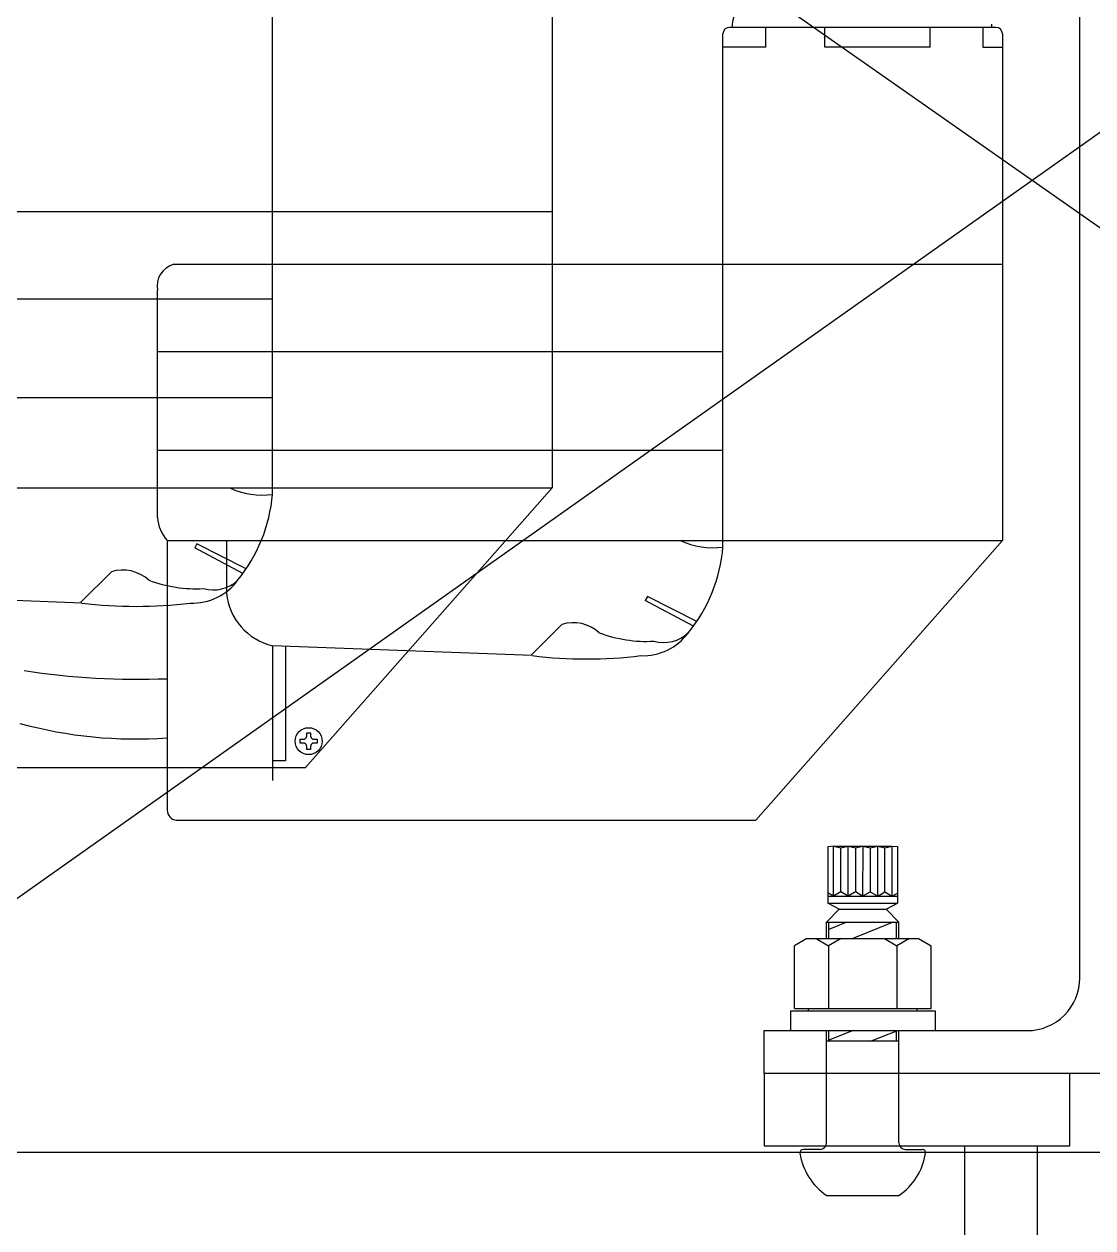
# Model space of a CAD drawing. Header units: millimetres. Extents: x -2880 to 3894, y -2977 to 4857.
# Drawn here: x 111.4 to 436.5, y 1602.2 to 1968.2 of the extents above; entities that cross this region are included whole.
import ezdxf

# ---------------------------------------------------------------- set-up
doc = ezdxf.new("R2010")
doc.units = ezdxf.units.MM
doc.header["$MEASUREMENT"] = 0
for name, color, linetype in [('01', 7, 'Continuous'), ('_0-2_3', 7, 'Continuous'), ('_1-0_', 7, 'Continuous'), ('gauge', 1, 'Continuous'), ('KB', 7, 'Continuous')]:
    doc.layers.add(name, color=color, linetype=linetype)

msp = doc.modelspace()

# ---------------------------------------------------------------- linework, layer by layer
msp.add_lwpolyline([(416.467, 1662.181, 0.4142136), (432.467, 1678.181), (432.467, 2020.181, 0.4142136), (416.467, 2036.181), (336.467, 2036.181), (336.467, 2049.181), (536.467, 2049.181), (536.467, 2036.181), (456.467, 2036.181, 0.4142136), (440.467, 2020.181), (440.467, 1678.181, 0.4142136), (456.467, 1662.181), (536.467, 1662.181), (536.467, 1649.181), (336.467, 1649.181), (336.467, 1662.181)], format="xyb", close=True)
at = {"layer": '01', "color": 6, "linetype": 'Continuous'}
for p, q in [((357.581, 1718.224), (355.816, 1718.04)), ((355.816, 1718.04), (355.816, 1700.957)), ((357.581, 1718.224), (375.431, 1718.224)), ((357.581, 1703.059), (357.581, 1718.224)), ((357.581, 1718.224), (359.792, 1717.782)), ((359.792, 1717.782), (362.004, 1718.224)), ((359.792, 1704.336), (359.792, 1717.782)), ((362.004, 1703.059), (362.004, 1718.224)), ((362.004, 1718.224), (364.216, 1717.782)), ((364.216, 1717.782), (366.428, 1718.224)), ((364.216, 1717.782), (364.216, 1704.336)), ((366.467, 1718.224), (366.428, 1703.059)), ((366.467, 1718.224), (368.718, 1717.759)), ((368.718, 1717.759), (371.007, 1718.246)), ((368.718, 1717.759), (368.718, 1704.381)), ((371.007, 1703.059), (371.007, 1718.224)), ((371.007, 1718.224), (373.219, 1717.782)), ((373.219, 1717.782), (375.431, 1718.224)), ((373.219, 1704.336), (373.219, 1717.782)), ((375.431, 1703.059), (375.431, 1718.224)), ((375.431, 1718.224), (377.021, 1718.141)), ((377.021, 1718.141), (377.021, 1700.957)), ((357.581, 1703.059), (355.816, 1704.078)), ((355.816, 1703.059), (377.04, 1703.059)), ((359.792, 1704.336), (357.581, 1703.059)), ((362.004, 1703.059), (359.792, 1704.336)), ((364.216, 1704.336), (362.004, 1703.059)), ((366.428, 1703.059), (364.216, 1704.336)), ((366.428, 1703.059), (368.718, 1704.381)), ((368.718, 1704.381), (371.007, 1703.059)), ((371.007, 1703.059), (373.219, 1704.336)), ((373.219, 1704.336), (375.431, 1703.059)), ((375.431, 1703.059), (377.039, 1703.987)), ((355.816, 1700.957), (377.021, 1700.957)), ((359.344, 1699.059), (355.816, 1700.957)), ((359.344, 1699.059), (373.59, 1699.059)), ((373.59, 1699.059), (377.021, 1700.957))]:
    msp.add_line(p, q, dxfattribs=at)
at = {"layer": '_0-2_3', "color": 6, "linetype": 'Continuous'}
for p, q in [((355.467, 1695.181), (359.344, 1699.059)), ((359.344, 1699.059), (373.59, 1699.059)), ((377.467, 1695.181), (373.59, 1699.059)), ((355.467, 1695.181), (377.467, 1695.181)), ((355.467, 1690.181), (355.467, 1695.181)), ((361.59, 1695.181), (356.167, 1692.965)), ((356.167, 1690.181), (356.167, 1695.181)), ((375.713, 1695.181), (363.481, 1690.181)), ((376.766, 1690.181), (376.766, 1695.181)), ((377.467, 1690.181), (377.467, 1695.181)), ((349.467, 1690.181), (345.667, 1687.987)), ((345.667, 1668.881), (345.667, 1687.987)), ((349.467, 1690.181), (383.467, 1690.181)), ((352.267, 1690.181), (356.067, 1687.987)), ((359.867, 1690.181), (356.067, 1687.987)), ((356.067, 1687.987), (356.067, 1668.881)), ((373.067, 1690.181), (376.867, 1687.987)), ((380.667, 1690.181), (376.867, 1687.987)), ((376.867, 1687.987), (376.867, 1668.881)), ((383.467, 1690.181), (387.267, 1687.987)), ((387.267, 1668.881), (387.267, 1687.987)), ((345.667, 1668.881), (387.267, 1668.881)), ((349.967, 1668.181), (349.967, 1668.881)), ((382.967, 1668.181), (382.967, 1668.881)), ((344.467, 1668.181), (388.467, 1668.181)), ((344.467, 1668.181), (344.467, 1662.181)), ((349.967, 1668.181), (382.967, 1668.181)), ((388.467, 1668.181), (388.467, 1662.181)), ((344.467, 1662.181), (388.467, 1662.181)), ((355.467, 1628.059), (355.467, 1662.181)), ((356.167, 1659.059), (356.167, 1662.181)), ((363.6, 1662.181), (356.167, 1659.319)), ((376.766, 1661.975), (369.194, 1659.059)), ((376.766, 1659.059), (376.766, 1662.181)), ((377.467, 1628.059), (377.467, 1662.181)), ((355.467, 1659.059), (377.467, 1659.059)), ((353.467, 1626.059), (348.352, 1626.059)), ((379.467, 1626.059), (384.582, 1626.059)), ((355.467, 1612.059), (377.467, 1612.059))]:
    msp.add_line(p, q, dxfattribs=at)
for centre, radius, start, end in [((348.352, 1625.059), 1, 90, 189.01654), ((353.467, 1628.059), 2, 270, 0), ((379.467, 1628.059), 2, 180, 270), ((384.582, 1625.059), 1, 350.98346, 90), ((366.377, 1627.919), 19.25, 189.01598, 235.47675), ((366.557, 1627.919), 19.25, 304.52325, 350.98402)]:
    msp.add_arc(centre, radius, start, end, dxfattribs=at)
at = {"layer": '_1-0_', "color": 3, "linetype": 'Continuous'}
for p, q in [((186.967, 1825.181), (186.967, 1981.181)), ((271.967, 1981.181), (271.967, 1893.01)), ((406.967, 1967.181), (325.967, 1967.181)), ((326.717, 1968.182), (326.717, 1967.181)), ((336.967, 1961.181), (336.967, 1967.181)), ((354.967, 1961.181), (354.967, 1967.181)), ((386.967, 1961.181), (386.967, 1967.181)), ((402.967, 1967.181), (402.967, 1961.181)), ((405.717, 1967.181), (405.717, 1968.182)), ((323.967, 1809.181), (323.967, 1965.181)), ((408.967, 1965.181), (408.967, 1877.01)), ((336.967, 1961.181), (323.967, 1961.181)), ((386.967, 1961.181), (354.967, 1961.181)), ((402.967, 1961.181), (408.967, 1961.181)), ((19.967, 1911.181), (271.967, 1911.181)), ((271.967, 1911.181), (271.967, 1827.181)), ((156.967, 1895.181), (408.967, 1895.181)), ((408.967, 1895.181), (408.967, 1811.181)), ((151.967, 1818.182), (151.967, 1887.182)), ((186.967, 1884.555), (14.967, 1884.555)), ((323.967, 1868.555), (151.967, 1868.555)), ((186.967, 1854.555), (14.967, 1854.555)), ((323.967, 1838.555), (151.967, 1838.555)), ((17.967, 1827.181), (271.967, 1827.181)), ((271.967, 1827.181), (196.967, 1742.182)), ((154.967, 1811.181), (154.967, 1729.167)), ((154.967, 1811.181), (408.967, 1811.181)), ((163.967, 1810.181), (163.336, 1808.939)), ((177.996, 1801.181), (163.336, 1808.939)), ((178.967, 1802.569), (163.967, 1810.181)), ((172.967, 1810.97), (172.967, 1795.182)), ((408.967, 1811.181), (333.967, 1726.182)), ((137.967, 1801.658), (128.728, 1792.42)), ((128.967, 1792.182), (49.967, 1795.181)), ((300.967, 1794.181), (300.336, 1792.939)), ((315.967, 1786.569), (300.967, 1794.181)), ((314.996, 1785.181), (300.336, 1792.939)), ((274.967, 1785.658), (265.728, 1776.42)), ((265.967, 1776.182), (186.967, 1779.181)), ((186.967, 1779.181), (186.967, 1738.247)), ((190.967, 1778.942), (190.967, 1744.182)), ((195.404, 1749.582), (195.404, 1750.781)), ((195.404, 1750.781), (196.386, 1750.781)), ((196.386, 1749.582), (195.404, 1749.582)), ((196.386, 1750.781), (196.409, 1750.782)), ((196.409, 1749.581), (196.386, 1749.582)), ((196.409, 1750.782), (196.433, 1750.783)), ((196.433, 1749.58), (196.409, 1749.581)), ((196.433, 1750.783), (196.457, 1750.784)), ((196.457, 1749.579), (196.433, 1749.58)), ((196.457, 1750.784), (196.481, 1750.786)), ((196.481, 1749.577), (196.457, 1749.579)), ((196.481, 1750.786), (196.505, 1750.789)), ((196.505, 1749.574), (196.481, 1749.577)), ((196.505, 1750.789), (196.529, 1750.792)), ((196.529, 1749.571), (196.505, 1749.574)), ((196.529, 1750.792), (196.553, 1750.796)), ((196.553, 1749.567), (196.529, 1749.571)), ((196.553, 1750.796), (196.577, 1750.8)), ((196.577, 1749.563), (196.553, 1749.567)), ((196.577, 1750.8), (196.6, 1750.805)), ((196.6, 1749.558), (196.577, 1749.563)), ((196.6, 1750.805), (196.624, 1750.811)), ((196.624, 1749.552), (196.6, 1749.558)), ((196.624, 1750.811), (196.647, 1750.817)), ((196.647, 1749.546), (196.624, 1749.552)), ((196.647, 1750.817), (196.67, 1750.824)), ((196.67, 1749.539), (196.647, 1749.546)), ((196.67, 1750.824), (196.693, 1750.831)), ((196.693, 1749.532), (196.67, 1749.539)), ((196.693, 1750.831), (196.716, 1750.839)), ((196.716, 1749.524), (196.693, 1749.532)), ((196.716, 1750.839), (196.739, 1750.847)), ((196.739, 1749.516), (196.716, 1749.524)), ((196.739, 1750.847), (196.761, 1750.856)), ((196.761, 1749.507), (196.739, 1749.516)), ((196.761, 1750.856), (196.783, 1750.866)), ((196.783, 1749.497), (196.761, 1749.507)), ((196.783, 1750.866), (196.805, 1750.876)), ((196.805, 1749.487), (196.783, 1749.497)), ((196.805, 1750.876), (196.827, 1750.886)), ((196.827, 1749.477), (196.805, 1749.487)), ((196.827, 1750.886), (196.848, 1750.897)), ((196.848, 1749.466), (196.827, 1749.477)), ((196.848, 1750.897), (196.869, 1750.909)), ((196.869, 1749.454), (196.848, 1749.466)), ((196.869, 1750.909), (196.89, 1750.921)), ((196.89, 1749.442), (196.869, 1749.454)), ((196.89, 1750.921), (196.91, 1750.934)), ((196.91, 1749.429), (196.89, 1749.442)), ((196.91, 1750.934), (196.931, 1750.947)), ((196.931, 1749.416), (196.91, 1749.429)), ((196.931, 1750.947), (196.95, 1750.96)), ((196.95, 1749.403), (196.931, 1749.416)), ((196.95, 1750.96), (196.97, 1750.975)), ((196.97, 1749.389), (196.95, 1749.403)), ((196.97, 1750.975), (196.989, 1750.989)), ((196.989, 1749.374), (196.97, 1749.389)), ((196.989, 1750.989), (197.008, 1751.004)), ((197.008, 1749.359), (196.989, 1749.374)), ((197.008, 1751.004), (197.026, 1751.02)), ((197.026, 1751.02), (197.044, 1751.036)), ((197.044, 1751.036), (197.062, 1751.052)), ((197.062, 1751.052), (197.079, 1751.069)), ((197.079, 1751.069), (197.096, 1751.086)), ((197.096, 1751.086), (197.113, 1751.104)), ((197.113, 1751.104), (197.128, 1751.122)), ((197.128, 1751.122), (197.144, 1751.14)), ((197.144, 1751.14), (197.159, 1751.159)), ((197.159, 1751.159), (197.174, 1751.178)), ((197.174, 1751.178), (197.188, 1751.198)), ((197.188, 1751.198), (197.201, 1751.218)), ((197.201, 1751.218), (197.215, 1751.238)), ((197.215, 1751.238), (197.227, 1751.258)), ((197.227, 1751.258), (197.239, 1751.279)), ((197.239, 1751.279), (197.251, 1751.3)), ((197.251, 1751.3), (197.262, 1751.322)), ((197.262, 1751.322), (197.273, 1751.343)), ((197.273, 1751.343), (197.283, 1751.365)), ((197.283, 1751.365), (197.292, 1751.387)), ((197.292, 1751.387), (197.301, 1751.41)), ((197.301, 1751.41), (197.309, 1751.432)), ((197.309, 1751.432), (197.317, 1751.455)), ((197.317, 1751.455), (197.325, 1751.478)), ((197.325, 1751.478), (197.331, 1751.501)), ((197.331, 1751.501), (197.337, 1751.524)), ((197.337, 1751.524), (197.343, 1751.548)), ((197.343, 1751.548), (197.348, 1751.571)), ((197.348, 1751.571), (197.352, 1751.595)), ((197.352, 1751.595), (197.356, 1751.619)), ((197.356, 1751.619), (197.359, 1751.643)), ((197.359, 1751.643), (197.362, 1751.667)), ((197.362, 1751.667), (197.364, 1751.691)), ((197.364, 1751.691), (197.366, 1751.715)), ((197.366, 1751.715), (197.367, 1751.739)), ((197.367, 1751.763), (197.367, 1752.744)), ((197.367, 1752.744), (198.567, 1752.744)), ((197.367, 1751.739), (197.367, 1751.763)), ((198.567, 1752.744), (198.567, 1751.763)), ((198.567, 1751.763), (198.567, 1751.739)), ((198.567, 1751.739), (198.568, 1751.715)), ((198.568, 1751.715), (198.569, 1751.691)), ((198.569, 1751.691), (198.572, 1751.667)), ((198.572, 1751.667), (198.574, 1751.643)), ((198.574, 1751.643), (198.577, 1751.619)), ((198.577, 1751.619), (198.581, 1751.595)), ((198.581, 1751.595), (198.586, 1751.571)), ((198.586, 1751.571), (198.591, 1751.548)), ((198.591, 1751.548), (198.596, 1751.524)), ((198.596, 1751.524), (198.602, 1751.501)), ((198.602, 1751.501), (198.609, 1751.478)), ((198.609, 1751.478), (198.616, 1751.455)), ((198.616, 1751.455), (198.624, 1751.432)), ((198.624, 1751.432), (198.633, 1751.41)), ((198.633, 1751.41), (198.642, 1751.387)), ((198.642, 1751.387), (198.651, 1751.365)), ((198.651, 1751.365), (198.661, 1751.343)), ((198.661, 1751.343), (198.672, 1751.322)), ((198.672, 1751.322), (198.683, 1751.3)), ((198.683, 1751.3), (198.694, 1751.279)), ((198.694, 1751.279), (198.706, 1751.258)), ((198.706, 1751.258), (198.719, 1751.238)), ((198.719, 1751.238), (198.732, 1751.218)), ((198.732, 1751.218), (198.746, 1751.198)), ((198.746, 1751.198), (198.76, 1751.178)), ((198.76, 1751.178), (198.775, 1751.159)), ((198.775, 1751.159), (198.79, 1751.14)), ((198.79, 1751.14), (198.805, 1751.122)), ((198.805, 1751.122), (198.821, 1751.104)), ((198.821, 1751.104), (198.837, 1751.086)), ((198.837, 1751.086), (198.854, 1751.069)), ((198.854, 1751.069), (198.872, 1751.052)), ((198.872, 1751.052), (198.889, 1751.036)), ((198.889, 1751.036), (198.907, 1751.02)), ((198.907, 1751.02), (198.926, 1751.004)), ((198.926, 1751.004), (198.944, 1750.989)), ((198.944, 1749.374), (198.926, 1749.359)), ((198.944, 1750.989), (198.964, 1750.975)), ((198.964, 1749.389), (198.944, 1749.374)), ((198.964, 1750.975), (198.983, 1750.96)), ((198.983, 1749.403), (198.964, 1749.389)), ((198.983, 1750.96), (199.003, 1750.947)), ((199.003, 1749.416), (198.983, 1749.403)), ((199.003, 1750.947), (199.023, 1750.934)), ((199.023, 1749.429), (199.003, 1749.416)), ((199.023, 1750.934), (199.044, 1750.921)), ((199.044, 1749.442), (199.023, 1749.429)), ((199.044, 1750.921), (199.065, 1750.909)), ((199.065, 1749.454), (199.044, 1749.442)), ((199.065, 1750.909), (199.086, 1750.897)), ((199.086, 1749.466), (199.065, 1749.454)), ((199.086, 1750.897), (199.107, 1750.886)), ((199.107, 1749.477), (199.086, 1749.466)), ((199.107, 1750.886), (199.129, 1750.876)), ((199.129, 1749.487), (199.107, 1749.477)), ((199.129, 1750.876), (199.151, 1750.866)), ((199.151, 1749.497), (199.129, 1749.487)), ((199.151, 1750.866), (199.173, 1750.856)), ((199.173, 1749.507), (199.151, 1749.497)), ((199.173, 1750.856), (199.195, 1750.847)), ((199.195, 1749.516), (199.173, 1749.507)), ((199.195, 1750.847), (199.218, 1750.839)), ((199.218, 1749.524), (199.195, 1749.516)), ((199.218, 1750.839), (199.24, 1750.831)), ((199.24, 1749.532), (199.218, 1749.524)), ((199.24, 1750.831), (199.263, 1750.824)), ((199.263, 1749.539), (199.24, 1749.532)), ((199.263, 1750.824), (199.287, 1750.817)), ((199.287, 1749.546), (199.263, 1749.539)), ((199.287, 1750.817), (199.31, 1750.811)), ((199.31, 1749.552), (199.287, 1749.546)), ((199.31, 1750.811), (199.333, 1750.805)), ((199.333, 1749.558), (199.31, 1749.552)), ((199.333, 1750.805), (199.357, 1750.8)), ((199.357, 1749.563), (199.333, 1749.558)), ((199.357, 1750.8), (199.38, 1750.796)), ((199.38, 1749.567), (199.357, 1749.563)), ((199.38, 1750.796), (199.404, 1750.792)), ((199.404, 1749.571), (199.38, 1749.567)), ((199.404, 1750.792), (199.428, 1750.789)), ((199.428, 1749.574), (199.404, 1749.571)), ((199.428, 1750.789), (199.452, 1750.786)), ((199.452, 1749.577), (199.428, 1749.574)), ((199.452, 1750.786), (199.476, 1750.784)), ((199.476, 1749.579), (199.452, 1749.577)), ((199.476, 1750.784), (199.5, 1750.783)), ((199.5, 1749.58), (199.476, 1749.579)), ((199.5, 1750.783), (199.524, 1750.782)), ((199.524, 1749.581), (199.5, 1749.58)), ((199.524, 1750.782), (199.548, 1750.781)), ((199.548, 1749.582), (199.524, 1749.581)), ((199.548, 1750.781), (200.529, 1750.781)), ((200.529, 1749.582), (199.548, 1749.582)), ((200.529, 1750.781), (200.529, 1749.582)), ((197.026, 1749.343), (197.008, 1749.359)), ((197.044, 1749.327), (197.026, 1749.343)), ((197.062, 1749.311), (197.044, 1749.327)), ((197.079, 1749.294), (197.062, 1749.311)), ((197.096, 1749.277), (197.079, 1749.294)), ((197.113, 1749.259), (197.096, 1749.277)), ((197.128, 1749.241), (197.113, 1749.259)), ((197.144, 1749.223), (197.128, 1749.241)), ((197.159, 1749.204), (197.144, 1749.223)), ((197.174, 1749.185), (197.159, 1749.204)), ((197.188, 1749.165), (197.174, 1749.185)), ((197.201, 1749.145), (197.188, 1749.165)), ((197.215, 1749.125), (197.201, 1749.145)), ((197.227, 1749.105), (197.215, 1749.125)), ((197.239, 1749.084), (197.227, 1749.105)), ((197.251, 1749.063), (197.239, 1749.084)), ((197.262, 1749.042), (197.251, 1749.063)), ((197.273, 1749.02), (197.262, 1749.042)), ((197.283, 1748.998), (197.273, 1749.02)), ((197.292, 1748.976), (197.283, 1748.998)), ((197.301, 1748.953), (197.292, 1748.976)), ((197.309, 1748.931), (197.301, 1748.953)), ((197.317, 1748.908), (197.309, 1748.931)), ((197.325, 1748.885), (197.317, 1748.908)), ((197.331, 1748.862), (197.325, 1748.885)), ((197.337, 1748.839), (197.331, 1748.862)), ((197.343, 1748.815), (197.337, 1748.839)), ((197.348, 1748.792), (197.343, 1748.815)), ((197.352, 1748.768), (197.348, 1748.792)), ((197.356, 1748.744), (197.352, 1748.768)), ((197.359, 1748.72), (197.356, 1748.744)), ((197.362, 1748.696), (197.359, 1748.72)), ((197.364, 1748.672), (197.362, 1748.696)), ((197.366, 1748.648), (197.364, 1748.672)), ((197.367, 1748.624), (197.366, 1748.648)), ((197.367, 1748.6), (197.367, 1748.624)), ((197.367, 1747.619), (197.367, 1748.6)), ((198.567, 1747.619), (197.367, 1747.619)), ((198.568, 1748.648), (198.567, 1748.624)), ((198.567, 1748.624), (198.567, 1748.6)), ((198.567, 1748.6), (198.567, 1747.619)), ((198.569, 1748.672), (198.568, 1748.648)), ((198.572, 1748.696), (198.569, 1748.672)), ((198.574, 1748.72), (198.572, 1748.696)), ((198.577, 1748.744), (198.574, 1748.72)), ((198.581, 1748.768), (198.577, 1748.744)), ((198.586, 1748.792), (198.581, 1748.768)), ((198.591, 1748.815), (198.586, 1748.792)), ((198.596, 1748.839), (198.591, 1748.815)), ((198.602, 1748.862), (198.596, 1748.839)), ((198.609, 1748.885), (198.602, 1748.862)), ((198.616, 1748.908), (198.609, 1748.885)), ((198.624, 1748.931), (198.616, 1748.908)), ((198.633, 1748.953), (198.624, 1748.931)), ((198.642, 1748.976), (198.633, 1748.953)), ((198.651, 1748.998), (198.642, 1748.976)), ((198.661, 1749.02), (198.651, 1748.998)), ((198.672, 1749.042), (198.661, 1749.02)), ((198.683, 1749.063), (198.672, 1749.042)), ((198.694, 1749.084), (198.683, 1749.063)), ((198.706, 1749.105), (198.694, 1749.084)), ((198.719, 1749.125), (198.706, 1749.105)), ((198.732, 1749.145), (198.719, 1749.125)), ((198.746, 1749.165), (198.732, 1749.145)), ((198.76, 1749.185), (198.746, 1749.165)), ((198.775, 1749.204), (198.76, 1749.185)), ((198.79, 1749.223), (198.775, 1749.204)), ((198.805, 1749.241), (198.79, 1749.223)), ((198.821, 1749.259), (198.805, 1749.241)), ((198.837, 1749.277), (198.821, 1749.259)), ((198.854, 1749.294), (198.837, 1749.277)), ((198.872, 1749.311), (198.854, 1749.294)), ((198.889, 1749.327), (198.872, 1749.311)), ((198.907, 1749.343), (198.889, 1749.327)), ((198.926, 1749.359), (198.907, 1749.343)), ((20.673, 1742.182), (196.967, 1742.182)), ((190.967, 1744.182), (186.967, 1744.182)), ((157.673, 1726.182), (333.967, 1726.182))]:
    msp.add_line(p, q, dxfattribs=at)
msp.add_circle((197.967, 1750.181), 4.1, dxfattribs=at)
for centre, radius, start, end in [((334.761, 1967.435), 8.079, 106.49874, 174.69986), ((325.967, 1965.181), 2, 90, 180), ((406.967, 1965.181), 2, 0, 90), ((158.862, 1888.434), 7.008, 105.69159, 190.29758), ((183.967, 1848.931), 23.939, 245.30844, 277.19922), ((139.207, 1829.357), 47.942, 320.99292, 355.00374), ((163.259, 1818.878), 11.313, 183.52977, 222.86742), ((320.967, 1832.931), 23.939, 245.30844, 277.19922), ((276.207, 1813.357), 47.942, 320.99292, 355.00374), ((141.467, 1790.535), 11.661, 47.46577, 107.46573), ((163.633, 1836.929), 40.409, 249.30117, 273.31063), ((162.631, 1809.313), 17.144, 267.77979, 323.77603), ((168.967, 1806.973), 10.81, 253.88841, 313.8885), ((191.322, 1797.117), 18.457, 186.02051, 256.35133), ((145.467, 1925.464), 134.3, 262.94285, 277.05712), ((278.467, 1774.535), 11.661, 47.46577, 107.46573), ((300.633, 1820.929), 40.409, 249.30117, 273.31063), ((299.631, 1793.313), 17.144, 267.77979, 323.77603), ((305.967, 1790.973), 10.81, 253.88841, 313.8885), ((282.467, 1909.464), 134.3, 262.94285, 277.05712), ((145.967, 1997.848), 228.844, 261.31721, 272.25391), ((145.467, 1885.281), 134.436, 254.78242, 274.0522), ((157.967, 1729.167), 3, 179.9998, 264.38249)]:
    msp.add_arc(centre, radius, start, end, dxfattribs=at)
at = {"layer": 'gauge'}
for p, q in [((0, 1625.182), (840, 2219.182)), ((0, 2213.484), (840, 1625.182))]:
    msp.add_line(p, q, dxfattribs=at)
msp.add_lwpolyline([(0, 2219.182), (840, 2219.182), (840, 1625.182), (0, 1625.182)], close=True, dxfattribs=at)
at = {"layer": 'KB'}
for p, q in [((429.467, 1649.181), (336.467, 1649.181)), ((336.467, 1649.181), (336.467, 1627.181)), ((429.467, 1627.181), (429.467, 1649.181)), ((336.467, 1627.181), (429.467, 1627.181)), ((397.467, 1547.181), (397.467, 1627.181)), ((419.467, 1627.181), (419.467, 1547.181))]:
    msp.add_line(p, q, dxfattribs=at)

doc.saveas('drawing.dxf')
